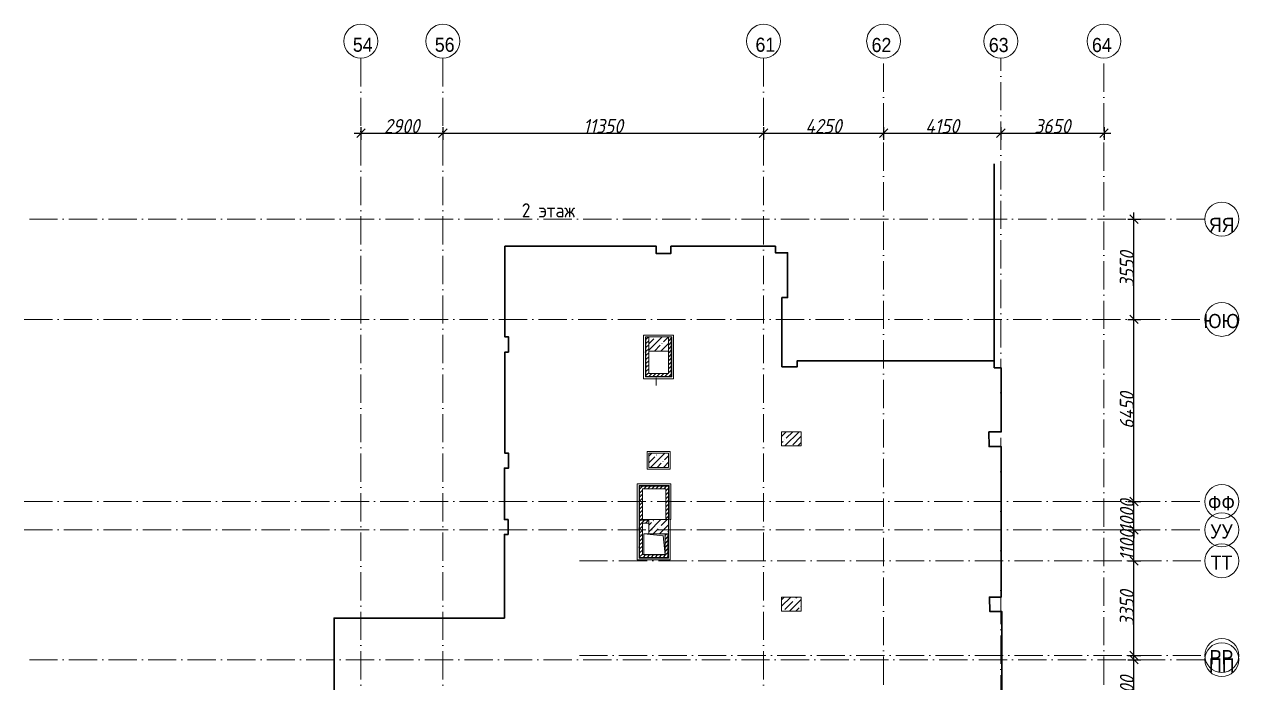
# Model space of a CAD drawing. Header units: millimetres. Extents: x -537608 to 253996, y -217170 to 186033.
# Drawn here: x 97436 to 140418, y 36725 to 60041 of the extents above; entities that cross this region are included whole.
import ezdxf

# ---------------------------------------------------------------- set-up
doc = ezdxf.new("R2010")
doc.units = ezdxf.units.MM
doc.linetypes.add('50_200_ШТРИХ_1Т_ш5_п1_п1_', pattern=[1400, 1000, -200, 0, -200])
for name, color, linetype, lineweight in [('A-ANNO-DIMS', 7, 'Continuous', 9), ('A-WALL', 7, 'Continuous', 5), ('A-WALL-FNSH-1', 7, 'Continuous', 5), ('A-WALL-IDEN', 7, 'Continuous', 9), ('I-WALL', 7, 'Continuous', 5), ('S-COLS', 7, 'Continuous', 9), ('S-COLS-1', 7, 'Continuous', 5), ('Основные линии', 7, 'Continuous', 30)]:
    doc.layers.add(name, color=color, linetype=linetype, lineweight=lineweight)
for name, color, linetype, lineweight, true_color in [('I-WALL-15', 7, 'Continuous', 5, 0x787878), ('M-EQPM-1', 7, 'Continuous', 9, 0xaaaaaa), ('M-EQPM-2', 7, 'Continuous', 9, 0xe2e2e2), ('Оси-1', 7, 'Continuous', 20, 0xaaaaaa), ('Оси-2', 7, 'Continuous', 9, 0xaaaaaa), ('Оси-3', 7, '50_200_ШТРИХ_1Т_ш5_п1_п1_', 9, 0xaaaaaa)]:
    doc.layers.add(name, color=color, linetype=linetype, lineweight=lineweight, true_color=true_color)
doc.styles.add('Arial', font='arial.ttf', dxfattribs={"width": 0.9, "height": 500})
doc.styles.add('ISOCPEUR_I_1', font='isocpeui.ttf', dxfattribs={"width": 0.9, "height": 500})
doc.styles.add('СПДС', font='isocpeur.ttf', dxfattribs={"width": 0.9})
doc.dimstyles.new('ISO-2_5_0_9К_БОЛЬШОЙ', dxfattribs={"dimscale": 304.8, "dimtxt": 497.990588, "dimasz": 0.984252, "dimexe": 0.787402, "dimexo": 0, "dimgap": 0, "dimtad": 1, "dimdec": 0, "dimzin": 0, "dimdsep": 46, "dimtxsty": 'ISOCPEUR_I_1', "dimblk1": 'OBLIQUE', "dimblk2": 'OBLIQUE', "dimsah": 1, "dimcen": 0.09, "dimdle": 0.787402, "dimazin": 0, "dimtfac": 1, "dimtdec": 4, "dimtix": 1, "dimtmove": 0, "dimatfit": 3, "dimfxl": 1, "dimtvp": 1, "dimtolj": 1, "dimtzin": 0, "dimarcsym": 2})
pattern_1 = [(0, (30987.1, -33330.94), (406.4, 101.6), [6.706, -298.094, 6.706, -298.094, -1625.6]), (0, (30987.1, -33330.94), (406.4, 101.6), [-609.6, 6.706, -602.894, 6.706, -298.094, -711.2]), (0, (30987.1, -33330.94), (406.4, 101.6), [-1524, 6.706, -196.494, 6.706, -501.294]), (120, (31139.5, -33280.14), (-291.18818, 301.15272), [6.706, -298.094, 6.706, -298.094, -1625.6]), (120, (31139.5, -33280.14), (-291.18818, 301.15272), [-609.6, 6.706, -602.894, 6.706, -298.094, -711.2]), (120, (31139.5, -33280.14), (-291.18818, 301.15272), [-1524, 6.706, -196.494, 6.706, -501.294]), (240, (31190.3, -33076.94), (-115.21182, -402.75272), [6.706, -298.094, 6.706, -298.094, -1625.6]), (240, (31190.3, -33076.94), (-115.21182, -402.75272), [-609.6, 6.706, -602.894, 6.706, -298.094, -711.2]), (240, (31190.3, -33076.94), (-115.21182, -402.75272), [-1524, 6.706, -196.494, 6.706, -501.294])]
pattern_2 = [(45, (30987.1, -33330.94), (-70.71068, 70.71068), [])]
pattern_3 = [(0, (30987.1, -33209.94), (406.4, 101.6), [6.706, -298.094, 6.706, -298.094, -1625.6]), (0, (30987.1, -33209.94), (406.4, 101.6), [-609.6, 6.706, -602.894, 6.706, -298.094, -711.2]), (0, (30987.1, -33209.94), (406.4, 101.6), [-1524, 6.706, -196.494, 6.706, -501.294]), (120, (31139.5, -33159.14), (-291.18818, 301.15272), [6.706, -298.094, 6.706, -298.094, -1625.6]), (120, (31139.5, -33159.14), (-291.18818, 301.15272), [-609.6, 6.706, -602.894, 6.706, -298.094, -711.2]), (120, (31139.5, -33159.14), (-291.18818, 301.15272), [-1524, 6.706, -196.494, 6.706, -501.294]), (240, (31190.3, -32955.94), (-115.21182, -402.75272), [6.706, -298.094, 6.706, -298.094, -1625.6]), (240, (31190.3, -32955.94), (-115.21182, -402.75272), [-609.6, 6.706, -602.894, 6.706, -298.094, -711.2]), (240, (31190.3, -32955.94), (-115.21182, -402.75272), [-1524, 6.706, -196.494, 6.706, -501.294])]
pattern_4 = [(45, (30987.1, -33209.94), (-70.71068, 70.71068), [])]

# ---------------------------------------------------------------- blocks, each defined once
blk = doc.blocks.new('BSC_Колонна _Прямоугольная - 500х700-V306-АИ_План этажа_Стены_2')
at = {"layer": 'S-COLS-1'}
h = blk.add_hatch(dxfattribs=at)
h.set_pattern_fill('FP_175', color=256, style=0, pattern_type=2)
h.set_pattern_definition([(315, (-73481.04, 93600), (228.0985, 228.0985), []), (315, (-73481.04, 93371.9), (228.0985, 228.0985), [403.225, -80.645, 6.706, -73.939])])
h.paths.add_polyline_path([(-250, 350), (-250, -350), (250, -350), (250, 350)])
for p, q in [((250, 350), (-250, 350)), ((-250, 350), (-250, -350)), ((250, -350), (250, 350)), ((-250, -350), (250, -350))]:
    blk.add_line(p, q, dxfattribs=at)
blk = doc.blocks.new('BSC_Колонна _Прямоугольная - 500х700-V309-АИ_План этажа_Стены_2')
at = {"layer": 'S-COLS-1'}
h = blk.add_hatch(dxfattribs=at)
h.set_pattern_fill('FP_178', color=256, style=0, pattern_type=2)
h.set_pattern_definition([(315, (-79331.04, 93600), (228.0985, 228.0985), []), (315, (-79331.04, 93371.9), (228.0985, 228.0985), [403.225, -80.645, 6.706, -73.939])])
h.paths.add_polyline_path([(-250, 350), (-250, -350), (250, -350), (250, 350)])
for p, q in [((250, 350), (-250, 350)), ((-250, 350), (-250, -350)), ((250, -350), (250, 350)), ((-250, -350), (250, -350))]:
    blk.add_line(p, q, dxfattribs=at)
blk = doc.blocks.new('BSC_Колонна _Прямоугольная - 500х700-V362-АИ_План этажа_Стены_2')
at = {"layer": 'S-COLS-1'}
h = blk.add_hatch(dxfattribs=at)
h.set_pattern_fill('FP_221', color=256, style=0, pattern_type=2)
h.set_pattern_definition([(315, (-75580.7, 88900), (228.0985, 228.0985), []), (315, (-75580.7, 88671.9), (228.0985, 228.0985), [403.225, -80.645, 6.706, -73.939])])
h.paths.add_polyline_path([(-250, 350), (-250, -350), (250, -350), (250, 350)])
for p, q in [((250, 350), (-250, 350)), ((250, -350), (250, 350)), ((-250, -230), (-250, -350)), ((-250, -350), (250, -350))]:
    blk.add_line(p, q, dxfattribs=at)
blk = doc.blocks.new('BSC_Колонна _Прямоугольная - 500х700-V363-АИ_План этажа_Стены_2')
at = {"layer": 'S-COLS-1'}
h = blk.add_hatch(dxfattribs=at)
h.set_pattern_fill('FP_222', color=256, style=0, pattern_type=2)
h.set_pattern_definition([(315, (-77930.7, 88900), (228.0985, 228.0985), []), (315, (-77930.7, 88671.9), (228.0985, 228.0985), [403.225, -80.645, 6.706, -73.939])])
h.paths.add_polyline_path([(-250, 350), (-250, -350), (250, -350), (250, 350)])
for p, q in [((250, 350), (-250, 350)), ((-250, 350), (-250, -350)), ((250, -350), (250, 350)), ((-250, -350), (250, -350))]:
    blk.add_line(p, q, dxfattribs=at)
blk = doc.blocks.new('Канал вертикальный прямоугольный - Шахта - значок проема-24087406-АИ_План этажа_Стены_2')
at = {"layer": 'M-EQPM-2'}
blk.add_hatch(color=256, dxfattribs=at).paths.add_polyline_path([(375, 375), (-375, 375), (-375, -375), (-300, 300)])
at = {"layer": 'M-EQPM-1'}
for p, q in [((-375, -375), (-375, 375)), ((-375, 375), (375, 375)), ((-300, 300), (-375, -375)), ((-300, 300), (375, 375)), ((375, 375), (375, -375)), ((375, -375), (-375, -375))]:
    blk.add_line(p, q, dxfattribs=at)
blk = doc.blocks.new('Ось сетки - Круг_Ø6_00__ISO-2_5_0_9K_-17386508-АИ_План этажа_Стены_3')
at = {"layer": 'Оси-1'}
blk.add_circle((0, 0), 3, dxfattribs=at)
blk = doc.blocks.new('_Oblique')
at = {"color": 0, "linetype": 'ByBlock', "lineweight": -2}
blk.add_line((-0.5, -0.5), (0.5, 0.5), dxfattribs=at)
blk = doc.blocks.new('*D35')
at = {"layer": 'A-ANNO-DIMS', "color": 0, "lineweight": -2, "transparency": 16777216}
for p, q in [((45339, 104906), (45791, 104906)), ((45551, 102266), (45551, 105146)), ((45339, 102506), (45791, 102506))]:
    blk.add_line(p, q, dxfattribs=at)
at = {"layer": 'Defpoints', "color": 0, "transparency": 16777216}
for p in [(45339, 104906), (45551, 104906), (45339, 102506)]:
    blk.add_point(p, dxfattribs=at)
at = {"layer": 'A-ANNO-DIMS', "color": 0, "lineweight": -2, "transparency": 16777216, "xscale": 300, "yscale": 300, "zscale": 300}
for p, rotation in [((45551, 104906), 90), ((45551, 102506), 270)]:
    blk.add_blockref('_Oblique', p, dxfattribs=dict(at, rotation=rotation))
at = {"layer": 'A-ANNO-DIMS', "color": 0, "transparency": 16777216, "insert": (45301, 103706), "char_height": 500, "width": 1562.92, "attachment_point": 5, "rotation": 90, "style": 'ISOCPEUR_I_1'}
blk.add_mtext('\\A1;2400', dxfattribs=at)
blk = doc.blocks.new('*D36')
at = {"layer": 'A-ANNO-DIMS', "color": 0, "lineweight": -2, "transparency": 16777216}
for p, q in [((45339, 108406), (45791, 108406)), ((45551, 104816), (45551, 108646)), ((45339, 105056), (45791, 105056))]:
    blk.add_line(p, q, dxfattribs=at)
at = {"layer": 'Defpoints', "color": 0, "transparency": 16777216}
for p in [(45339, 108406), (45551, 108406), (45339, 105056)]:
    blk.add_point(p, dxfattribs=at)
at = {"layer": 'A-ANNO-DIMS', "color": 0, "lineweight": -2, "transparency": 16777216, "xscale": 300, "yscale": 300, "zscale": 300}
for p, rotation in [((45551, 108406), 90), ((45551, 105056), 270)]:
    blk.add_blockref('_Oblique', p, dxfattribs=dict(at, rotation=rotation))
at = {"layer": 'A-ANNO-DIMS', "color": 0, "transparency": 16777216, "insert": (45301, 106731), "char_height": 500, "width": 1516.96, "attachment_point": 5, "rotation": 90, "style": 'ISOCPEUR_I_1'}
blk.add_mtext('\\A1;3350', dxfattribs=at)
blk = doc.blocks.new('*D37')
at = {"layer": 'A-ANNO-DIMS', "color": 0, "lineweight": -2, "transparency": 16777216}
for p, q in [((45551, 108166), (45551, 109746)), ((45339, 109506), (45791, 109506)), ((45339, 108406), (45791, 108406))]:
    blk.add_line(p, q, dxfattribs=at)
at = {"layer": 'Defpoints', "color": 0, "transparency": 16777216}
for p in [(45339, 109506), (45551, 109506), (45339, 108406)]:
    blk.add_point(p, dxfattribs=at)
at = {"layer": 'A-ANNO-DIMS', "color": 0, "lineweight": -2, "transparency": 16777216, "xscale": 300, "yscale": 300, "zscale": 300}
for p, rotation in [((45551, 109506), 90), ((45551, 108406), 270)]:
    blk.add_blockref('_Oblique', p, dxfattribs=dict(at, rotation=rotation))
at = {"layer": 'A-ANNO-DIMS', "color": 0, "transparency": 16777216, "insert": (45301, 108956), "char_height": 500, "width": 1287.11, "attachment_point": 5, "rotation": 90, "style": 'ISOCPEUR_I_1'}
blk.add_mtext('\\A1;1100', dxfattribs=at)
blk = doc.blocks.new('*D38')
at = {"layer": 'A-ANNO-DIMS', "color": 0, "lineweight": -2, "transparency": 16777216}
for p, q in [((45339, 110506), (45791, 110506)), ((45551, 110506), (45551, 110806)), ((45551, 109506), (45551, 110506)), ((45339, 109506), (45791, 109506)), ((45551, 109506), (45551, 109206))]:
    blk.add_line(p, q, dxfattribs=at)
at = {"layer": 'Defpoints', "color": 0, "transparency": 16777216}
for p in [(45339, 110506), (45551, 110506), (45339, 109506)]:
    blk.add_point(p, dxfattribs=at)
at = {"layer": 'A-ANNO-DIMS', "color": 0, "lineweight": -2, "transparency": 16777216, "xscale": 300, "yscale": 300, "zscale": 300}
for p, rotation in [((45551, 110506), 270), ((45551, 109506), 90)]:
    blk.add_blockref('_Oblique', p, dxfattribs=dict(at, rotation=rotation))
at = {"layer": 'A-ANNO-DIMS', "color": 0, "transparency": 16777216, "insert": (45301, 110006), "char_height": 500, "width": 1402.04, "attachment_point": 5, "rotation": 90, "style": 'ISOCPEUR_I_1'}
blk.add_mtext('\\A1;1000', dxfattribs=at)
blk = doc.blocks.new('*D39')
at = {"layer": 'A-ANNO-DIMS', "color": 0, "lineweight": -2, "transparency": 16777216}
for p, q in [((45339, 116955), (45791, 116955)), ((45551, 110266), (45551, 117195)), ((45339, 110506), (45791, 110506))]:
    blk.add_line(p, q, dxfattribs=at)
at = {"layer": 'Defpoints', "color": 0, "transparency": 16777216}
for p in [(45339, 116955), (45551, 116955), (45339, 110506)]:
    blk.add_point(p, dxfattribs=at)
at = {"layer": 'A-ANNO-DIMS', "color": 0, "lineweight": -2, "transparency": 16777216, "xscale": 300, "yscale": 300, "zscale": 300}
for p, rotation in [((45551, 116955), 90), ((45551, 110506), 270)]:
    blk.add_blockref('_Oblique', p, dxfattribs=dict(at, rotation=rotation))
at = {"layer": 'A-ANNO-DIMS', "color": 0, "transparency": 16777216, "insert": (45301, 113731), "char_height": 500, "width": 1562.92, "attachment_point": 5, "rotation": 90, "style": 'ISOCPEUR_I_1'}
blk.add_mtext('\\A1;6450', dxfattribs=at)
blk = doc.blocks.new('*D40')
at = {"layer": 'A-ANNO-DIMS', "color": 0, "lineweight": -2, "transparency": 16777216}
for p, q in [((45339, 120506), (45791, 120506)), ((45551, 116715), (45551, 120746)), ((45339, 116955), (45791, 116955))]:
    blk.add_line(p, q, dxfattribs=at)
at = {"layer": 'Defpoints', "color": 0, "transparency": 16777216}
for p in [(45339, 120506), (45551, 120506), (45339, 116955)]:
    blk.add_point(p, dxfattribs=at)
at = {"layer": 'A-ANNO-DIMS', "color": 0, "lineweight": -2, "transparency": 16777216, "xscale": 300, "yscale": 300, "zscale": 300}
for p, rotation in [((45551, 120506), 90), ((45551, 116955), 270)]:
    blk.add_blockref('_Oblique', p, dxfattribs=dict(at, rotation=rotation))
at = {"layer": 'A-ANNO-DIMS', "color": 0, "transparency": 16777216, "insert": (45301, 118731), "char_height": 500, "width": 1516.96, "attachment_point": 5, "rotation": 90, "style": 'ISOCPEUR_I_1'}
blk.add_mtext('\\A1;3550', dxfattribs=at)
blk = doc.blocks.new('*D41')
at = {"layer": 'A-ANNO-DIMS', "color": 0, "lineweight": -2, "transparency": 16777216}
for p, q in [((17951, 123550), (21331, 123550)), ((18191, 123762), (18191, 123310)), ((21091, 123762), (21091, 123310))]:
    blk.add_line(p, q, dxfattribs=at)
at = {"layer": 'Defpoints', "color": 0, "transparency": 16777216}
for p in [(18191, 123762), (21091, 123762), (21091, 123550)]:
    blk.add_point(p, dxfattribs=at)
at = {"layer": 'A-ANNO-DIMS', "color": 0, "lineweight": -2, "transparency": 16777216, "xscale": 300, "yscale": 300, "zscale": 300, "rotation": 180}
blk.add_blockref('_Oblique', (18191, 123550), dxfattribs=at)
at = {"layer": 'A-ANNO-DIMS', "color": 0, "lineweight": -2, "transparency": 16777216, "xscale": 300, "yscale": 300, "zscale": 300}
blk.add_blockref('_Oblique', (21091, 123550), dxfattribs=at)
at = {"layer": 'A-ANNO-DIMS', "color": 0, "transparency": 16777216, "insert": (19641, 123800), "char_height": 500, "width": 1516.96, "attachment_point": 5, "style": 'ISOCPEUR_I_1'}
blk.add_mtext('\\A1;2900', dxfattribs=at)
blk = doc.blocks.new('*D42')
at = {"layer": 'A-ANNO-DIMS', "color": 0, "lineweight": -2, "transparency": 16777216}
for p, q in [((20851, 123550), (32681, 123550)), ((21091, 123762), (21091, 123310)), ((32441, 123762), (32441, 123310))]:
    blk.add_line(p, q, dxfattribs=at)
at = {"layer": 'Defpoints', "color": 0, "transparency": 16777216}
for p in [(21091, 123762), (32441, 123762), (32441, 123550)]:
    blk.add_point(p, dxfattribs=at)
at = {"layer": 'A-ANNO-DIMS', "color": 0, "lineweight": -2, "transparency": 16777216, "xscale": 300, "yscale": 300, "zscale": 300, "rotation": 180}
blk.add_blockref('_Oblique', (21091, 123550), dxfattribs=at)
at = {"layer": 'A-ANNO-DIMS', "color": 0, "lineweight": -2, "transparency": 16777216, "xscale": 300, "yscale": 300, "zscale": 300}
blk.add_blockref('_Oblique', (32441, 123550), dxfattribs=at)
at = {"layer": 'A-ANNO-DIMS', "color": 0, "transparency": 16777216, "insert": (26766, 123800), "char_height": 500, "width": 1666.35, "attachment_point": 5, "style": 'ISOCPEUR_I_1'}
blk.add_mtext('\\A1;11350', dxfattribs=at)
blk = doc.blocks.new('*D43')
at = {"layer": 'A-ANNO-DIMS', "color": 0, "lineweight": -2, "transparency": 16777216}
for p, q in [((32201, 123550), (36931, 123550)), ((32441, 123762), (32441, 123310)), ((36691, 123762), (36691, 123310))]:
    blk.add_line(p, q, dxfattribs=at)
at = {"layer": 'Defpoints', "color": 0, "transparency": 16777216}
for p in [(32441, 123762), (36691, 123762), (36691, 123550)]:
    blk.add_point(p, dxfattribs=at)
at = {"layer": 'A-ANNO-DIMS', "color": 0, "lineweight": -2, "transparency": 16777216, "xscale": 300, "yscale": 300, "zscale": 300, "rotation": 180}
blk.add_blockref('_Oblique', (32441, 123550), dxfattribs=at)
at = {"layer": 'A-ANNO-DIMS', "color": 0, "lineweight": -2, "transparency": 16777216, "xscale": 300, "yscale": 300, "zscale": 300}
blk.add_blockref('_Oblique', (36691, 123550), dxfattribs=at)
at = {"layer": 'A-ANNO-DIMS', "color": 0, "transparency": 16777216, "insert": (34566, 123800), "char_height": 500, "width": 1562.92, "attachment_point": 5, "style": 'ISOCPEUR_I_1'}
blk.add_mtext('\\A1;4250', dxfattribs=at)
blk = doc.blocks.new('*D44')
at = {"layer": 'A-ANNO-DIMS', "color": 0, "lineweight": -2, "transparency": 16777216}
for p, q in [((36451, 123550), (41081, 123550)), ((36691, 123762), (36691, 123310)), ((40841, 123762), (40841, 123310))]:
    blk.add_line(p, q, dxfattribs=at)
at = {"layer": 'Defpoints', "color": 0, "transparency": 16777216}
for p in [(36691, 123762), (40841, 123762), (40841, 123550)]:
    blk.add_point(p, dxfattribs=at)
at = {"layer": 'A-ANNO-DIMS', "color": 0, "lineweight": -2, "transparency": 16777216, "xscale": 300, "yscale": 300, "zscale": 300, "rotation": 180}
blk.add_blockref('_Oblique', (36691, 123550), dxfattribs=at)
at = {"layer": 'A-ANNO-DIMS', "color": 0, "lineweight": -2, "transparency": 16777216, "xscale": 300, "yscale": 300, "zscale": 300}
blk.add_blockref('_Oblique', (40841, 123550), dxfattribs=at)
at = {"layer": 'A-ANNO-DIMS', "color": 0, "transparency": 16777216, "insert": (38766, 123800), "char_height": 500, "width": 1448, "attachment_point": 5, "style": 'ISOCPEUR_I_1'}
blk.add_mtext('\\A1;4150', dxfattribs=at)
blk = doc.blocks.new('*D45')
at = {"layer": 'A-ANNO-DIMS', "color": 0, "lineweight": -2, "transparency": 16777216}
for p, q in [((40601, 123550), (44731, 123550)), ((40841, 123762), (40841, 123310)), ((44491, 123762), (44491, 123310))]:
    blk.add_line(p, q, dxfattribs=at)
at = {"layer": 'Defpoints', "color": 0, "transparency": 16777216}
for p in [(40841, 123762), (44491, 123762), (44491, 123550)]:
    blk.add_point(p, dxfattribs=at)
at = {"layer": 'A-ANNO-DIMS', "color": 0, "lineweight": -2, "transparency": 16777216, "xscale": 300, "yscale": 300, "zscale": 300, "rotation": 180}
blk.add_blockref('_Oblique', (40841, 123550), dxfattribs=at)
at = {"layer": 'A-ANNO-DIMS', "color": 0, "lineweight": -2, "transparency": 16777216, "xscale": 300, "yscale": 300, "zscale": 300}
blk.add_blockref('_Oblique', (44491, 123550), dxfattribs=at)
at = {"layer": 'A-ANNO-DIMS', "color": 0, "transparency": 16777216, "insert": (42666, 123800), "char_height": 500, "width": 1516.96, "attachment_point": 5, "style": 'ISOCPEUR_I_1'}
blk.add_mtext('\\A1;3650', dxfattribs=at)
blk = doc.blocks.new('osi')
at = {"layer": 'Оси-3'}
for p, q in [((18190.8, 126205.7), (18190.8, 83013.9)), ((21090.8, 126205.7), (21090.8, 83013.9)), ((32440.8, 126205.7), (32440.8, 83013.9)), ((36690.8, 83013.9), (36690.8, 126205.7)), ((40840.8, 82355.8), (40840.8, 126205.7)), ((44490.8, 83013.9), (44490.8, 126205.7)), ((48058.7, 120505.8), (6276.8, 120505.8)), ((6276.8, 116955.5), (48058.7, 116955.5)), ((6276.8, 110505.8), (48058.7, 110505.8)), ((6276.8, 109505.8), (48058.7, 109505.8)), ((25922, 108405.8), (48058.7, 108405.8)), ((48058.7, 104905.8), (6276.8, 104905.8)), ((25922, 105055.8), (48058.7, 105055.8))]:
    blk.add_line(p, q, dxfattribs=at)
at = {"layer": 'Оси-1', "xscale": 199.9999999999999, "yscale": 199.9999999999999, "zscale": 199.9999999999999}
for p, rotation in [((18190.8, 126805.7), 180), ((21090.8, 126805.7), 180), ((32440.8, 126805.7), 180), ((48658.7, 120505.8), 89.9999999999998), ((48658.7, 116955.5), 269.9999999999995), ((48658.7, 110505.8), 269.9999999999995), ((48658.7, 109505.8), 269.9999999999995), ((48658.7, 108405.8), 269.9999999999995), ((48658.7, 105055.8), 269.9999999999995), ((48658.7, 104905.8), 89.99999999999982)]:
    blk.add_blockref('Ось сетки - Круг_Ø6_00__ISO-2_5_0_9K_-17386508-АИ_План этажа_Стены_3', p, dxfattribs=dict(at, rotation=rotation))
for p in [(36690.8, 126805.7), (40840.8, 126805.7), (44490.8, 126805.7), (44490.8, 126805.7)]:
    blk.add_blockref('Ось сетки - Круг_Ø6_00__ISO-2_5_0_9K_-17386508-АИ_План этажа_Стены_3', p, dxfattribs=at)
at = {"layer": 'Оси-2', "char_height": 500, "attachment_point": 5, "line_spacing_factor": 0.936439, "style": 'Arial'}
for s, insert, width in [('\\pxqc,t4.572,9.144,13.716,18.288,22.86,27.432,32.004,36.576,41.148,45.72,50.292,54.864,59.436,64.008,68.58,73.152,77.724,82.296,86.868,91.44,96.012,100.584,105.156,109.728,114.3,118.872,123.444,128.016,132.588,137.16,141.732,146.304;{54}', (18255.9, 126678.6), 702), ('\\pxqc,t4.572,9.144,13.716,18.288,22.86,27.432,32.004,36.576,41.148,45.72,50.292,54.864,59.436,64.008,68.58,73.152,77.724,82.296,86.868,91.44,96.012,100.584,105.156,109.728,114.3,118.872,123.444,128.016,132.588,137.16,141.732,146.304;{56}', (21155.9, 126678.6), 702), ('\\pxqc,t4.572,9.144,13.716,18.288,22.86,27.432,32.004,36.576,41.148,45.72,50.292,54.864,59.436,64.008,68.58,73.152,77.724,82.296,86.868,91.44,96.012,100.584,105.156,109.728,114.3,118.872,123.444,128.016,132.588,137.16,141.732,146.304;{61}', (32505.9, 126678.6), 702), ('\\pxqc,t4.572,9.144,13.716,18.288,22.86,27.432,32.004,36.576,41.148,45.72,50.292,54.864,59.436,64.008,68.58,73.152,77.724,82.296,86.868,91.44,96.012,100.584,105.156,109.728,114.3,118.872,123.444,128.016,132.588,137.16,141.732,146.304;{62}', (36614.8, 126668.2), 702), ('\\pxqc,t4.572,9.144,13.716,18.288,22.86,27.432,32.004,36.576,41.148,45.72,50.292,54.864,59.436,64.008,68.58,73.152,77.724,82.296,86.868,91.44,96.012,100.584,105.156,109.728,114.3,118.872,123.444,128.016,132.588,137.16,141.732,146.304;{63}', (40764.8, 126668.2), 702), ('\\pxqc,t4.572,9.144,13.716,18.288,22.86,27.432,32.004,36.576,41.148,45.72,50.292,54.864,59.436,64.008,68.58,73.152,77.724,82.296,86.868,91.44,96.012,100.584,105.156,109.728,114.3,118.872,123.444,128.016,132.588,137.16,141.732,146.304;{64}', (44414.8, 126668.2), 702), ('\\pxqc,t4.572,9.144,13.716,18.288,22.86,27.432,32.004,36.576,41.148,45.72,50.292,54.864,59.436,64.008,68.58,73.152,77.724,82.296,86.868,91.44,96.012,100.584,105.156,109.728,114.3,118.872,123.444,128.016,132.588,137.16,141.732,146.304;{64}', (44414.8, 126668.2), 702), ('\\pxqc,t4.572,9.144,13.716,18.288,22.86,27.432,32.004,36.576,41.148,45.72,50.292,54.864,59.436,64.008,68.58,73.152,77.724,82.296,86.868,91.44,96.012,100.584,105.156,109.728,114.3,118.872,123.444,128.016,132.588,137.16,141.732,146.304;{ЯЯ}', (48658.5, 120302.9), 916.2), ('\\pxqc,t4.572,9.144,13.716,18.288,22.86,27.432,32.004,36.576,41.148,45.72,50.292,54.864,59.436,64.008,68.58,73.152,77.724,82.296,86.868,91.44,96.012,100.584,105.156,109.728,114.3,118.872,123.444,128.016,132.588,137.16,141.732,146.304;{ЮЮ}', (48648.2, 116893.7), 1297.8), ('\\pxqc,t4.572,9.144,13.716,18.288,22.86,27.432,32.004,36.576,41.148,45.72,50.292,54.864,59.436,64.008,68.58,73.152,77.724,82.296,86.868,91.44,96.012,100.584,105.156,109.728,114.3,118.872,123.444,128.016,132.588,137.16,141.732,146.304;{ФФ}', (48647.3, 110444), 964.8), ('\\pxqc,t4.572,9.144,13.716,18.288,22.86,27.432,32.004,36.576,41.148,45.72,50.292,54.864,59.436,64.008,68.58,73.152,77.724,82.296,86.868,91.44,96.012,100.584,105.156,109.728,114.3,118.872,123.444,128.016,132.588,137.16,141.732,146.304;{УУ}', (48647.3, 109444), 822.6), ('\\pxqc,t4.572,9.144,13.716,18.288,22.86,27.432,32.004,36.576,41.148,45.72,50.292,54.864,59.436,64.008,68.58,73.152,77.724,82.296,86.868,91.44,96.012,100.584,105.156,109.728,114.3,118.872,123.444,128.016,132.588,137.16,141.732,146.304;{ТТ}', (48648.2, 108344), 797.4), ('\\pxqc,t4.572,9.144,13.716,18.288,22.86,27.432,32.004,36.576,41.148,45.72,50.292,54.864,59.436,64.008,68.58,73.152,77.724,82.296,86.868,91.44,96.012,100.584,105.156,109.728,114.3,118.872,123.444,128.016,132.588,137.16,141.732,146.304;{ПП}', (48658.5, 104702.9), 916.2), ('\\pxqc,t4.572,9.144,13.716,18.288,22.86,27.432,32.004,36.576,41.148,45.72,50.292,54.864,59.436,64.008,68.58,73.152,77.724,82.296,86.868,91.44,96.012,100.584,105.156,109.728,114.3,118.872,123.444,128.016,132.588,137.16,141.732,146.304;{РР}', (48647.3, 104994), 846)]:
    blk.add_mtext(s, dxfattribs=dict(at, insert=insert, width=width))
at = {"layer": 'A-ANNO-DIMS'}
for base, p1, p2, override, picture, middle in [((21090.8, 123550.1), (18190.8, 123762.2), (21090.8, 123762.2), {"dimpost": '<>', "dimfxl": 2900}, '*D41', (19640.8, 123800.1)), ((32440.8, 123550.1), (21090.8, 123762.2), (32440.8, 123762.2), {"dimpost": '<>', "dimfxl": 11350}, '*D42', (26765.8, 123800.1)), ((36690.8, 123550.1), (32440.8, 123762.2), (36690.8, 123762.2), {"dimpost": '<>', "dimfxl": 4250}, '*D43', (34565.8, 123800.1)), ((40840.8, 123550.1), (36690.8, 123762.2), (40840.8, 123762.2), {"dimpost": '<>', "dimfxl": 4150}, '*D44', (38765.8, 123800.1)), ((44490.8, 123550.1), (40840.8, 123762.2), (44490.8, 123762.2), {"dimpost": '<>', "dimfxl": 3650}, '*D45', (42665.8, 123800.1))]:
    dim = blk.add_linear_dim(base=base, p1=p1, p2=p2, dimstyle='ISO-2_5_0_9К_БОЛЬШОЙ', override=override, dxfattribs=at)
    dim.commit()
    dim.dimension.update_dxf_attribs({"geometry": picture, "text_midpoint": middle})
for base, p1, p2, override, picture, middle in [((45551.2, 120505.8), (45339.1, 116955.5), (45339.1, 120505.8), {"dimpost": '<>', "dimfxl": 3550.347485}, '*D40', (45301.2, 118730.6)), ((45551.2, 116955.5), (45339.1, 110505.8), (45339.1, 116955.5), {"dimpost": '<>', "dimfxl": 6449.652515}, '*D39', (45301.2, 113730.6)), ((45551.2, 110505.8), (45339.1, 109505.8), (45339.1, 110505.8), {"dimpost": '<>', "dimfxl": 1000}, '*D38', (45301.2, 110005.8)), ((45551.2, 109505.8), (45339.1, 108405.8), (45339.1, 109505.8), {"dimpost": '<>', "dimfxl": 1100}, '*D37', (45301.2, 108955.8)), ((45551.2, 108405.8), (45339.1, 105055.8), (45339.1, 108405.8), {"dimpost": '<>', "dimfxl": 3350}, '*D36', (45301.2, 106730.8)), ((45551.2, 104905.8), (45339.1, 102505.8), (45339.1, 104905.8), {"dimpost": '<>', "dimfxl": 2400}, '*D35', (45301.2, 103705.8))]:
    dim = blk.add_linear_dim(base=base, p1=p1, p2=p2, angle=90, dimstyle='ISO-2_5_0_9К_БОЛЬШОЙ', override=override, dxfattribs=at)
    dim.commit()
    dim.dimension.update_dxf_attribs({"geometry": picture, "text_midpoint": middle})

msp = doc.modelspace()

# ---------------------------------------------------------------- hatches: boundary and pattern name
at = {"layer": 'I-WALL'}
h = msp.add_hatch(dxfattribs=at)
h.set_pattern_fill('FP_4', color=256, style=0, pattern_type=2)
h.set_pattern_definition(pattern_4)
h.paths.add_polyline_path([(119537.0996, 47670.7567), (119537.0996, 48970.7567), (119437.0996, 48970.7567), (119437.0996, 47670.7567)])
h = msp.add_hatch(dxfattribs=at)
h.set_pattern_fill('FP_4', color=256, style=0, pattern_type=2)
h.set_pattern_definition(pattern_4)
h.paths.add_polyline_path([(120333.8036, 47570.7567), (120333.8036, 48970.7567), (120233.8036, 48970.7567), (120233.8036, 47570.7567)])
h = msp.add_hatch(dxfattribs=at)
h.set_pattern_fill('FP_4', color=256, style=0, pattern_type=2)
h.set_pattern_definition(pattern_4)
h.paths.add_polyline_path([(120233.8036, 47570.7567), (120233.8036, 47670.7567), (119437.0996, 47670.7567), (119437.0996, 47570.7567)])
h = msp.add_hatch(dxfattribs=at)
h.set_pattern_fill('FP_4', color=256, style=0, pattern_type=2)
h.set_pattern_definition(pattern_2)
h.paths.add_polyline_path([(119213.267, 42499.7567), (119313.267, 42499.7567), (119313.267, 43688.3862), (119213.267, 43688.3862), (119213.267, 42663.8787)])
h = msp.add_hatch(dxfattribs=at)
h.set_pattern_fill('FP_4', color=256, style=0, pattern_type=2)
h.set_pattern_definition(pattern_2)
h.paths.add_polyline_path([(120137.0996, 43588.3862), (120237.0996, 43588.3862), (120237.0996, 43688.3862), (119313.267, 43688.3862), (119313.267, 43588.3862)])
h = msp.add_hatch(dxfattribs=at)
h.set_pattern_fill('FP_4', color=256, style=0, pattern_type=2)
h.set_pattern_definition(pattern_2)
h.paths.add_polyline_path([(120237.0996, 42499.7567), (120237.0996, 43588.3862), (120137.0996, 43588.3862), (120137.0996, 42499.7567)])
h = msp.add_hatch(dxfattribs=at)
h.set_pattern_fill('FP_4', color=256, style=0, pattern_type=2)
h.set_pattern_definition(pattern_2)
h.paths.add_polyline_path([(119537.0996, 42379.7567), (119537.0996, 42479.7567), (119213.267, 42479.7567), (119213.267, 42379.7567), (119313.267, 42379.7567)])
h = msp.add_hatch(dxfattribs=at)
h.set_pattern_fill('FP_4', color=256, style=0, pattern_type=2)
h.set_pattern_definition(pattern_2)
h.paths.add_polyline_path([(119213.267, 41160.1042), (119313.267, 41160.1042), (119313.267, 42379.7567), (119213.267, 42379.7567), (119213.267, 41240.0109)])
h = msp.add_hatch(dxfattribs=at)
h.set_pattern_fill('FP_4', color=256, style=0, pattern_type=2)
h.set_pattern_definition(pattern_2)
h.paths.add_polyline_path([(120217.0996, 41260.1042), (120217.0996, 41999.7567), (120117.0996, 41999.7567), (120117.0996, 41260.1042)])
h = msp.add_hatch(dxfattribs=at)
h.set_pattern_fill('FP_4', color=256, style=0, pattern_type=2)
h.set_pattern_definition(pattern_2)
h.paths.add_polyline_path([(120217.0996, 41160.1042), (120217.0996, 41260.1042), (120117.0996, 41260.1042), (120115.9499, 41260.1042), (119313.267, 41260.1042), (119313.267, 41160.1042)])
at = {"layer": 'I-WALL-15'}
h = msp.add_hatch(dxfattribs=at)
h.set_pattern_fill('FP_3', color=256, style=0, pattern_type=2)
h.set_pattern_definition(pattern_3)
h.paths.add_polyline_path([(119437.0996, 47570.7567), (119437.0996, 48970.7567), (119417.0996, 48970.7567), (119417.0996, 47570.7567)])
h = msp.add_hatch(dxfattribs=at)
h.set_pattern_fill('FP_3', color=256, style=0, pattern_type=2)
h.set_pattern_definition(pattern_3)
h.paths.add_polyline_path([(120353.8036, 47550.7567), (120353.8036, 48970.7567), (120333.8036, 48970.7567), (120333.8036, 47550.7567)])
h = msp.add_hatch(dxfattribs=at)
h.set_pattern_fill('FP_3', color=256, style=0, pattern_type=2)
h.set_pattern_definition(pattern_3)
h.paths.add_polyline_path([(119417.0996, 47550.7567), (120333.8036, 47550.7567), (120333.8036, 47570.7567), (119417.0996, 47570.7567)])
h = msp.add_hatch(dxfattribs=at)
h.set_pattern_fill('FP_3', color=256, style=0, pattern_type=2)
h.set_pattern_definition(pattern_1)
h.paths.add_polyline_path([(119213.267, 42499.7567), (119213.267, 43708.3862), (119193.267, 43708.3862), (119193.267, 42499.7567)])
h = msp.add_hatch(dxfattribs=at)
h.set_pattern_fill('FP_3', color=256, style=0, pattern_type=2)
h.set_pattern_definition(pattern_1)
h.paths.add_polyline_path([(120237.0996, 43688.3862), (120257.0996, 43688.3862), (120257.0996, 43708.3862), (119213.267, 43708.3862), (119213.267, 43688.3862), (119313.267, 43688.3862)])
h = msp.add_hatch(dxfattribs=at)
h.set_pattern_fill('FP_3', color=256, style=0, pattern_type=2)
h.set_pattern_definition(pattern_1)
h.paths.add_polyline_path([(120257.0996, 42499.7567), (120257.0996, 43688.3862), (120237.0996, 43688.3862), (120237.0996, 42499.7567)])
h = msp.add_hatch(dxfattribs=at)
h.set_pattern_fill('FP_3', color=256, style=0, pattern_type=2)
h.set_pattern_definition(pattern_1)
h.paths.add_polyline_path([(119537.0996, 42479.7567), (119537.0996, 42499.7567), (119193.267, 42499.7567), (119193.267, 42479.7567), (119213.267, 42479.7567)])
h = msp.add_hatch(dxfattribs=at)
h.set_pattern_fill('FP_3', color=256, style=0, pattern_type=2)
h.set_pattern_definition(pattern_1)
h.paths.add_polyline_path([(119213.267, 41140.1042), (119213.267, 42479.7567), (119193.267, 42479.7567), (119193.267, 41140.1042)])
h = msp.add_hatch(dxfattribs=at)
h.set_pattern_fill('FP_3', color=256, style=0, pattern_type=2)
h.set_pattern_definition(pattern_1)
h.paths.add_polyline_path([(120217.0996, 41160.1042), (120237.0996, 41160.1042), (120237.0996, 41999.7567), (120217.0996, 41999.7567), (120217.0996, 41240.0109)])
h = msp.add_hatch(dxfattribs=at)
h.set_pattern_fill('FP_3', color=256, style=0, pattern_type=2)
h.set_pattern_definition(pattern_1)
h.paths.add_polyline_path([(119213.267, 41140.1042), (120237.0996, 41140.1042), (120237.0996, 41160.1042), (119213.267, 41160.1042)])
at = {"layer": 'S-COLS-1'}
h = msp.add_hatch(dxfattribs=at)
h.set_pattern_fill('FP_1', color=256, style=0, pattern_type=2)
h.set_pattern_definition([(45, (30987.1, -33209.94), (-228.0985, 228.0985), []), (45, (31215.2, -33209.94), (-228.0985, 228.0985), [403.225, -80.645, 6.706, -73.939])])
h.paths.add_polyline_path([(120237.0996, 48470.7567), (120237.0996, 48970.7567), (119537.0996, 48970.7567), (119537.0996, 48470.7567)])

# ---------------------------------------------------------------- linework, layer by layer
at = {"lineweight": 30}
for points in [[(131764.9978, 55095.7567), (131764.9978, 48123.7567), (131764.9978, 47878.7567), (132009.9978, 47878.7567), (132009.9978, 45607.8251), (131574.9978, 45607.8251), (131585.6044, 45089.0942), (132015.6044, 45089.0942), (132015.6044, 39757.8251), (131595.6044, 39757.8251), (131609.7466, 39243.8251), (132037.7466, 39243.8251), (132037.7466, 36407.8251)], [(124252.9978, 47913.7567), (124252.9978, 50363.7567), (124272.9978, 50363.7567), (124452.9978, 50363.7567), (124452.9978, 51950.7567), (124252.9978, 51950.7567), (124022.9978, 51950.7567), (124022.9978, 52180.7567), (120322.9978, 52180.7567), (120322.9978, 51924.7567), (119798.9978, 51924.7567), (119798.9978, 52187.7567), (114448.9978, 52187.7567)], [(114448.9978, 52187.7567), (114448.9978, 48970.7567), (114578.9978, 48970.7567), (114578.9978, 48430.7567)], [(114578.9978, 48430.7567), (114443.9978, 48430.7567), (114443.9978, 44849.7567), (114444.9978, 44849.7567)], [(131764.9978, 48123.7567), (124792.9978, 48123.7567), (124792.9978, 47913.7567), (124252.9978, 47913.7567), (124252.9978, 47913.7567)], [(114443.9978, 44849.7567), (114573.9978, 44849.7567), (114573.9978, 44324.7567), (114560.9978, 44324.7567), (114430.9978, 44324.7567), (114430.9978, 42498.7567), (114560.9978, 42498.7567), (114560.9978, 41973.7567), (114430.9978, 41973.7567), (114430.9978, 39013.7567), (108401.8881, 39013.7567), (108401.8881, 33883.7567), (109197.9978, 33883.7567), (109197.9978, 33148.7567)]]:
    msp.add_lwpolyline(points, dxfattribs=at)
at = {"layer": 'A-WALL'}
for p, q in [((119357.0996, 49030.7567), (119357.0996, 47490.7567)), ((120413.8036, 49030.7567), (119357.0996, 49030.7567)), ((120413.8036, 47490.7567), (120413.8036, 49030.7567)), ((119417.0996, 47570.7567), (119417.0996, 48970.7567)), ((119417.0996, 48970.7567), (120353.8036, 48970.7567)), ((119437.0996, 47570.7567), (119437.0996, 48970.7567)), ((120333.8036, 48970.7567), (120333.8036, 47570.7567)), ((120353.8036, 47550.7567), (120353.8036, 48970.7567)), ((119357.0996, 47490.7567), (120413.8036, 47490.7567)), ((120333.8036, 47550.7567), (119417.0996, 47550.7567)), ((120333.8036, 47570.7567), (119437.0996, 47570.7567)), ((119477.0996, 44909.7567), (119477.0996, 44289.7567)), ((120297.0996, 44909.7567), (119477.0996, 44909.7567)), ((120297.0996, 44289.7567), (120297.0996, 44909.7567)), ((119477.0996, 44289.7567), (120297.0996, 44289.7567)), ((120317.0996, 43768.3862), (119133.267, 43768.3862)), ((119133.267, 43768.3862), (119133.267, 41080.1042)), ((119193.267, 42499.7567), (119193.267, 43708.3862)), ((120257.0996, 43708.3862), (119213.267, 43708.3862)), ((119213.267, 43688.3862), (120237.0996, 43688.3862)), ((119213.267, 42499.7567), (119213.267, 43688.3862)), ((120237.0996, 43688.3862), (120237.0996, 42499.7567)), ((120257.0996, 43708.3862), (120257.0996, 43688.3862)), ((120257.0996, 42499.7567), (120257.0996, 43688.3862)), ((120257.0996, 43588.3862), (120257.0996, 42499.7567)), ((120317.0996, 42499.7567), (120317.0996, 43768.3862)), ((119193.267, 41140.1042), (119193.267, 42479.7567)), ((119213.267, 41160.1042), (119213.267, 42479.7567)), ((119213.267, 42479.7567), (119537.0996, 42479.7567)), ((120257.0996, 42499.7567), (120237.0996, 42499.7567)), ((120297.0996, 41080.1042), (120297.0996, 42499.7567)), ((120297.0996, 42499.7567), (120317.0996, 42499.7567)), ((120217.0996, 41160.1042), (120217.0996, 41999.7567)), ((120237.0996, 41140.1042), (120237.0996, 41999.7567)), ((119133.267, 41080.1042), (120297.0996, 41080.1042)), ((119193.267, 41140.1042), (120237.0996, 41140.1042)), ((120217.0996, 41160.1042), (119213.267, 41160.1042))]:
    msp.add_line(p, q, dxfattribs=at)
at = {"layer": 'A-WALL-FNSH-1'}
for p, q in [((119537.0996, 47670.7567), (119537.0996, 48970.7567)), ((120233.8036, 48970.7567), (120233.8036, 47670.7567)), ((119417.0996, 47570.7567), (119417.0996, 47550.7567)), ((120233.8036, 47670.7567), (119537.0996, 47670.7567)), ((120333.8036, 47550.7567), (120353.8036, 47550.7567)), ((119213.267, 43708.3862), (119193.267, 43708.3862)), ((119313.267, 43588.3862), (120137.0996, 43588.3862)), ((119313.267, 42499.7567), (119313.267, 43588.3862)), ((120137.0996, 43588.3862), (120137.0996, 42499.7567)), ((120257.0996, 43688.3862), (120257.0996, 43708.3862)), ((119193.267, 42499.7567), (119193.267, 42479.7567)), ((119193.267, 42499.7567), (119537.0996, 42499.7567)), ((119313.267, 41260.1042), (119313.267, 42379.7567)), ((119313.267, 42379.7567), (119537.0996, 42379.7567)), ((120257.0996, 42499.7567), (120257.0996, 42499.7567)), ((120115.9499, 41260.1042), (119313.267, 41260.1042))]:
    msp.add_line(p, q, dxfattribs=at)
at = {"layer": 'A-WALL-IDEN'}
msp.add_line((119798.5435, 47520.7567), (119798.5435, 47254.6068), dxfattribs=at)
at = {"layer": 'S-COLS-1'}
for p, q in [((120237.0996, 48970.7567), (119537.0996, 48970.7567)), ((119537.0996, 48970.7567), (119537.0996, 48470.7567)), ((120237.0996, 48470.7567), (120237.0996, 48970.7567)), ((119537.0996, 48470.7567), (120237.0996, 48470.7567))]:
    msp.add_line(p, q, dxfattribs=at)

# ---------------------------------------------------------------- block references
msp.add_blockref('osi', (91159.2315, -67365.0572))
at = {"layer": 'M-EQPM-1', "rotation": 269.9999999999989}
msp.add_blockref('Канал вертикальный прямоугольный - Шахта - значок проема-24087406-АИ_План этажа_Стены_2', (119742.0996, 41624.7567), dxfattribs=at)
at = {"layer": 'S-COLS', "rotation": 89.9999999999999}
for name, p in [('BSC_Колонна _Прямоугольная - 500х700-V309-АИ_План этажа_Стены_2', (124587.0996, 45357.8251)), ('BSC_Колонна _Прямоугольная - 500х700-V363-АИ_План этажа_Стены_2', (119887.0996, 44599.7567)), ('BSC_Колонна _Прямоугольная - 500х700-V362-АИ_План этажа_Стены_2', (119887.0996, 42249.7567)), ('BSC_Колонна _Прямоугольная - 500х700-V306-АИ_План этажа_Стены_2', (124587.0996, 39507.8251))]:
    msp.add_blockref(name, p, dxfattribs=at)
at = {"layer": 'Оси-1', "xscale": 199.9999999999999, "yscale": 199.9999999999999, "zscale": 199.9999999999999}
msp.add_blockref('Ось сетки - Круг_Ø6_00__ISO-2_5_0_9K_-17386508-АИ_План этажа_Стены_3', (135649.9978, 59440.67), dxfattribs=at)

# ---------------------------------------------------------------- texts
at = {"layer": 'Основные линии', "insert": (115043.583, 53701.2071), "char_height": 500, "attachment_point": 1, "style": 'СПДС'}
msp.add_mtext_dynamic_manual_height_columns('2 этаж ', width=2291.007889, gutter_width=1622.4231, heights=[0], dxfattribs=at)

doc.saveas('drawing.dxf')
